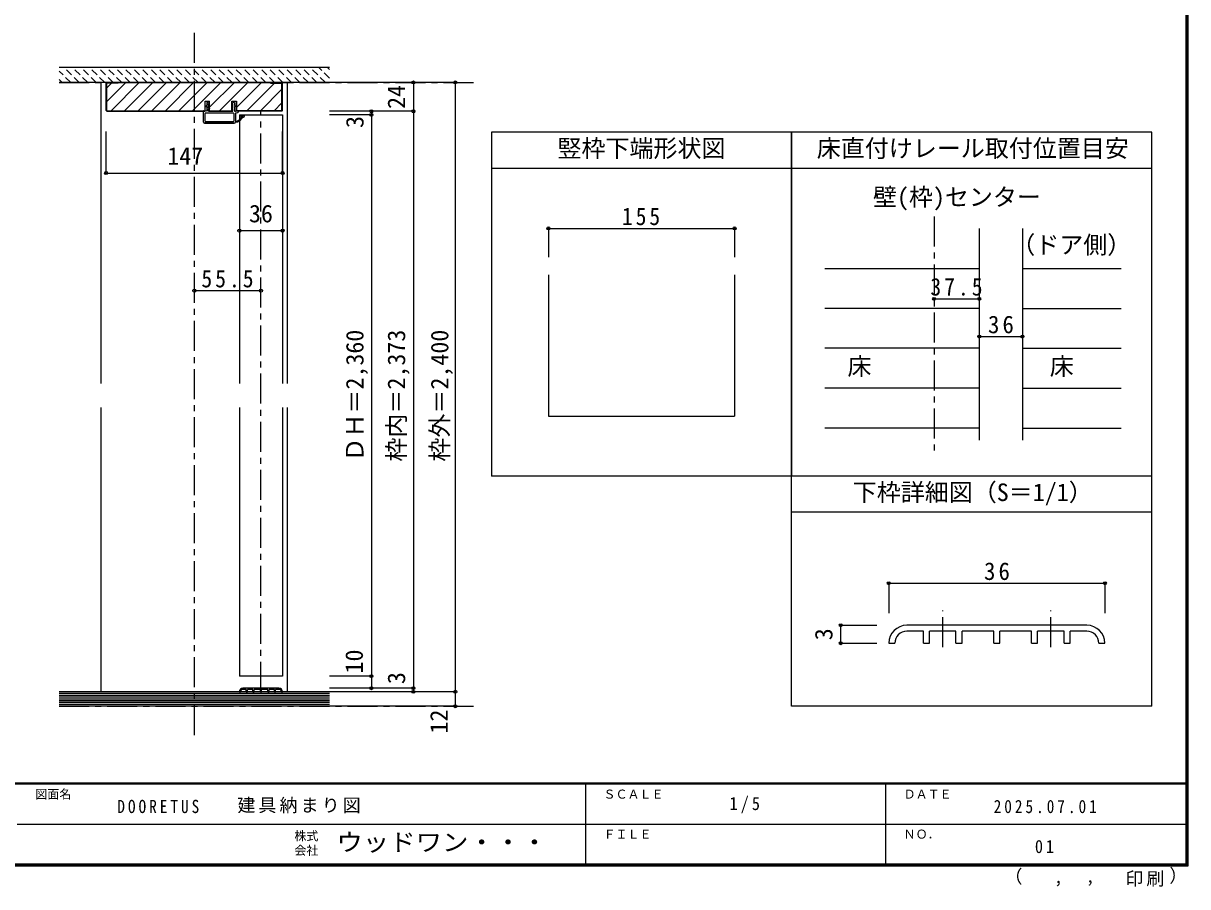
# Model space of a CAD drawing. Units: millimetres at full size, sheet at 1:5, with parts at other scales. Extents: x -973 to 977, y -718 to 696.
# Drawn here: x 7 to 977, y -718 to 1 of the extents above; entities that cross this region are included whole.
import ezdxf
from ezdxf.enums import TextEntityAlignment as Align

# ---------------------------------------------------------------- set-up
doc = ezdxf.new("R2010")
doc.units = ezdxf.units.MM
doc.header["$LTSCALE"] = 5
doc.header["$PDMODE"] = 32
doc.header["$PDSIZE"] = 2.5
doc.linetypes.add('CHAIN1', pattern=[8, 5, -1, 1, -1])
doc.linetypes.add('DASHED1', pattern=[1.8, 1.2, -0.6])
for name, color, linetype in [('0-0_補助線', 7, 'Continuous'), ('0-1_通り芯', 4, 'CHAIN1'), ('0-3_仕上げ', 7, 'Continuous'), ('0-4_枠', 3, 'Continuous'), ('0-6_扉', 6, 'Continuous'), ('0-7_金物', 7, 'Continuous'), ('0-A_文字', 3, 'Continuous'), ('0-B_寸法', 4, 'Continuous'), ('0-C_ハッチ', 4, 'DASHED1'), ('7-7_金物', 7, 'Continuous'), ('7-B_寸法', 4, 'Continuous'), ('F-0_補助線', 7, 'Continuous'), ('F-1_枠', 6, 'Continuous'), ('F-A_文字', 7, 'Continuous')]:
    doc.layers.add(name, color=color, linetype=linetype)
doc.styles.add('ＭＳ ゴシック', font='')
doc.styles.get('ＭＳ ゴシック').set_extended_font_data('MS Gothic')

# ---------------------------------------------------------------- blocks, each defined once
blk = doc.blocks.new('2')
at = {"layer": '0-0_補助線'}
for p, q in [((-9.846, -9.622), (-9.846, 15.078)), ((-8.846, 16.078), (0.354, 16.078)), ((-8.846, 15.878), (0.637, 15.878)), ((-8.446, 14.378), (-8.446, -8.922)), ((-8.146, 14.678), (-1.546, 14.678)), ((-1.246, 14.378), (-1.246, -8.922)), ((0.154, 11.653), (2.154, 11.653)), ((0.154, 11.653), (0.154, -8.497)), ((2.154, 10.953), (2.154, 11.653)), ((3.154, 11.653), (2.512, 10.83)), ((3.154, 11.653), (6.154, 11.653)), ((4.154, 13.753), (4.154, 13.053)), ((5.154, 13.053), (4.512, 13.876)), ((7.154, 13.053), (5.154, 13.053)), ((6.154, 10.953), (6.154, 11.653)), ((7.558, 12.258), (6.516, 10.835)), ((-1.546, -9.222), (-8.146, -9.222)), ((0.154, -8.497), (2.154, -8.497)), ((2.154, -7.797), (2.154, -8.497)), ((3.154, -8.497), (2.512, -7.674)), ((3.154, -8.497), (6.154, -8.497)), ((6.154, -7.797), (6.154, -8.497)), ((7.558, -9.101), (6.516, -7.679)), ((-1.48, -10.622), (-8.846, -10.622)), ((-1.189, -10.85), (-0.732, -12.694)), ((0.354, -12.922), (-0.441, -12.922)), ((4.154, -9.897), (0.154, -9.897)), ((0.154, -9.897), (0.154, -10.622)), ((0.154, -10.622), (0.645, -12.548)), ((4.154, -10.597), (4.154, -9.897)), ((5.154, -9.897), (4.512, -10.72)), ((7.154, -9.897), (5.154, -9.897))]:
    blk.add_line(p, q, dxfattribs=at)
for points in [[(-9.646, 15.078), (-9.646, -9.622), (-9.846, -9.622)], [(4.154, 13.053), (0.154, 13.053), (0.649, 15.723)]]:
    blk.add_lwpolyline(points, dxfattribs=at)
for centre, radius, start, end in [((-8.846, 15.078), 1, 90, 180), ((-8.846, 15.078), 0.8, 90, 180), ((-8.146, 14.378), 0.3, 90, 180), ((-1.546, 14.378), 0.3, 0, 90), ((0.354, 15.778), 0.3, 349.49875, 90), ((2.354, 10.953), 0.2, 180, 322.03043), ((4.354, 13.753), 0.2, 37.96957, 180), ((6.354, 10.953), 0.2, 180, 323.78053), ((7.154, 12.553), 0.5, 323.78053, 90), ((-8.846, -9.622), 1, 180, 270), ((-8.146, -8.922), 0.3, 180, 270), ((-1.546, -8.922), 0.3, 270, 0), ((2.354, -7.797), 0.2, 37.96957, 180), ((6.354, -7.797), 0.2, 36.21947, 180), ((7.154, -9.397), 0.5, 270, 36.21947), ((-2.846, -10.72), 6, 179.06153, 259.29815), ((-2.846, -10.72), 5.3, 178.93757, 259.29815), ((-3.896, -16.272), 0.35, 259.29815, 79.29815), ((-1.48, -10.922), 0.3, 13.9282, 90), ((-0.441, -12.622), 0.3, 193.9282, 270), ((0.354, -12.622), 0.3, 270, 14.29438), ((4.354, -10.597), 0.2, 180, 322.03043)]:
    blk.add_arc(centre, radius, start, end, dxfattribs=at)
blk.add_point((-3.896, -16.622), dxfattribs=at)

msp = doc.modelspace()

# ---------------------------------------------------------------- linework, layer by layer
at = {"layer": '0-1_通り芯'}
for p, q in [((149.153, -591.633), (149.153, -2.5)), ((36.653, -48), (384.01, -48)), ((204.653, -555.5), (204.653, -72)), ((765.434, -159.5), (765.434, -356.007)), ((36.653, -567.5), (384.01, -567.5))]:
    msp.add_line(p, q, dxfattribs=at)
at = {"layer": '0-3_仕上げ', "color": 4}
for p, q in [((674.458, -202.801), (802.934, -202.801)), ((838.934, -202.801), (921.102, -202.801)), ((802.934, -236.103), (674.458, -236.103)), ((838.934, -236.103), (921.102, -236.103)), ((802.934, -269.404), (674.458, -269.404)), ((838.934, -269.404), (921.102, -269.404)), ((802.934, -302.706), (674.458, -302.706)), ((838.934, -302.706), (921.102, -302.706)), ((802.934, -336.007), (674.458, -336.007)), ((838.934, -336.007), (921.102, -336.007))]:
    msp.add_line(p, q, dxfattribs=at)
at = {"layer": '0-3_仕上げ', "color": 2}
for p, q in [((261.653, -555.5), (36.653, -555.5)), ((261.653, -567.5), (36.653, -567.5))]:
    msp.add_line(p, q, dxfattribs=at)
at = {"layer": '0-3_仕上げ'}
for p, q in [((261.653, -557), (36.653, -557)), ((261.653, -558.5), (36.653, -558.5)), ((261.653, -560), (36.653, -560)), ((261.653, -561.5), (36.653, -561.5)), ((261.653, -563), (36.653, -563)), ((261.653, -564.5), (36.653, -564.5)), ((261.653, -566), (36.653, -566))]:
    msp.add_line(p, q, dxfattribs=at)
at = {"layer": '0-4_枠', "color": 4}
for p, q in [((75.653, -48), (71.653, -48)), ((71.653, -298.75), (71.653, -48)), ((222.653, -48), (226.653, -48)), ((226.653, -298.75), (226.653, -48)), ((71.653, -555.5), (71.653, -318.75)), ((226.653, -555.5), (226.653, -318.75))]:
    msp.add_line(p, q, dxfattribs=at)
at = {"layer": '0-4_枠'}
for p, q in [((75.653, -48), (222.653, -48)), ((76.153, -71.086), (76.153, -48.5)), ((85.653, -48.5), (76.153, -48.5)), ((85.653, -48), (85.653, -48.5)), ((212.653, -48.5), (212.653, -48)), ((212.653, -48.5), (222.153, -48.5)), ((222.153, -71.086), (222.153, -48.5)), ((158.153, -63.5), (161.853, -63.5)), ((158.153, -72), (158.153, -63.5)), ((161.853, -72), (161.853, -63.5)), ((180.453, -63.5), (184.153, -63.5)), ((180.453, -72), (180.453, -63.5)), ((184.153, -72), (184.153, -63.5)), ((76.567, -71.5), (76.153, -71.086)), ((76.36, -72), (158.153, -72)), ((76.567, -71.5), (158.153, -71.5)), ((161.853, -71.5), (180.453, -71.5)), ((161.853, -72), (180.453, -72)), ((221.739, -71.5), (184.153, -71.5)), ((221.946, -72), (184.153, -72)), ((221.739, -71.5), (222.153, -71.086)), ((802.934, -169.5), (802.934, -346.007)), ((838.934, -169.5), (838.934, -346.007))]:
    msp.add_line(p, q, dxfattribs=at)
for points in [[(76.36, -72), (75.653, -71.293), (75.653, -48)], [(221.946, -72), (222.653, -71.293), (222.653, -48)]]:
    msp.add_lwpolyline(points, dxfattribs=at)
at = {"layer": '0-6_扉'}
for p, q in [((186.653, -75), (222.653, -75)), ((186.653, -75), (186.653, -298.75)), ((222.653, -75), (222.653, -298.75)), ((186.653, -318.75), (186.653, -542.5)), ((222.653, -318.75), (222.653, -542.5)), ((222.653, -542.5), (186.653, -542.5))]:
    msp.add_line(p, q, dxfattribs=at)
at = {"layer": '0-7_金物'}
for p, q in [((219.653, -552.5), (189.653, -552.5)), ((186.653, -555.5), (187.653, -555.5)), ((192.453, -553.5), (189.653, -553.5)), ((192.453, -555.5), (192.453, -553.5)), ((192.453, -555.5), (193.453, -555.5)), ((197.853, -553.5), (193.453, -553.5)), ((193.453, -555.5), (193.453, -553.5)), ((197.853, -555.5), (197.853, -553.5)), ((197.853, -555.5), (198.853, -555.5)), ((204.153, -553.5), (198.853, -553.5)), ((198.853, -555.5), (198.853, -553.5)), ((204.153, -555.5), (204.153, -553.5)), ((204.153, -555.5), (205.153, -555.5)), ((210.453, -553.5), (205.153, -553.5)), ((205.153, -555.5), (205.153, -553.5)), ((210.453, -555.5), (210.453, -553.5)), ((210.453, -555.5), (211.453, -555.5)), ((215.853, -553.5), (211.453, -553.5)), ((211.453, -555.5), (211.453, -553.5)), ((215.853, -555.5), (215.853, -553.5)), ((215.853, -555.5), (216.853, -555.5)), ((219.653, -553.5), (216.853, -553.5)), ((216.853, -555.5), (216.853, -553.5)), ((221.653, -555.5), (222.653, -555.5))]:
    msp.add_line(p, q, dxfattribs=at)
for centre, radius, start, end in [((189.653, -555.5), 3, 90, 180), ((219.653, -555.5), 3, 0, 90), ((189.653, -555.5), 2, 90, 180), ((219.653, -555.5), 2, 0, 90)]:
    msp.add_arc(centre, radius, start, end, dxfattribs=at)
at = {"layer": '0-A_文字'}
for p, q in [((646.639, -89.5), (396.639, -89.5)), ((396.639, -89.5), (396.639, -376.007)), ((646.639, -567.5), (646.639, -89.5)), ((946.639, -89.5), (646.639, -89.5)), ((646.639, -89.5), (646.639, -376.007)), ((946.639, -567.5), (946.639, -89.5)), ((646.639, -119.5), (396.639, -119.5)), ((946.639, -119.5), (646.639, -119.5)), ((444.139, -208.227), (444.139, -326.007)), ((599.139, -208.227), (599.139, -326.007)), ((444.139, -326.007), (599.139, -326.007)), ((646.639, -376.007), (396.639, -376.007)), ((946.639, -376.007), (646.639, -376.007)), ((946.639, -406.007), (646.639, -406.007)), ((946.639, -567.5), (646.639, -567.5))]:
    msp.add_line(p, q, dxfattribs=at)
at = {"layer": '0-A_文字', "color": 4}
for p, q in [((444.139, -169.5), (599.139, -169.5)), ((444.139, -169.5), (444.139, -193.49)), ((599.139, -169.5), (599.139, -193.49))]:
    msp.add_line(p, q, dxfattribs=at)
at = {"layer": '0-A_文字', "color": 7}
for p in [(444.139, -169.5), (599.139, -169.5)]:
    msp.add_point(p, dxfattribs=at)
at = {"layer": '0-B_寸法', "color": 2}
for p, q in [((261.653, -35.5), (36.653, -35.5)), ((261.653, -48), (36.653, -48))]:
    msp.add_line(p, q, dxfattribs=at)
at = {"layer": '0-B_寸法', "linetype": 'DASHED1'}
for p, q in [((46.182, -48), (36.653, -38.471)), ((53.253, -48), (40.753, -35.5)), ((60.324, -48), (47.824, -35.5)), ((67.395, -48), (54.895, -35.5)), ((74.466, -48), (61.966, -35.5)), ((81.537, -48), (69.037, -35.5)), ((88.608, -48), (76.108, -35.5)), ((95.679, -48), (83.179, -35.5)), ((102.75, -48), (90.25, -35.5)), ((109.822, -48), (97.322, -35.5)), ((116.893, -48), (104.393, -35.5)), ((123.964, -48), (111.464, -35.5)), ((131.035, -48), (118.535, -35.5)), ((138.106, -48), (125.606, -35.5)), ((145.177, -48), (132.677, -35.5)), ((152.248, -48), (139.748, -35.5)), ((159.319, -48), (146.819, -35.5)), ((166.39, -48), (153.89, -35.5)), ((173.461, -48), (160.961, -35.5)), ((180.532, -48), (168.032, -35.5)), ((187.603, -48), (175.103, -35.5)), ((194.674, -48), (182.174, -35.5)), ((201.745, -48), (189.245, -35.5)), ((208.816, -48), (196.316, -35.5)), ((215.888, -48), (203.388, -35.5)), ((222.959, -48), (210.459, -35.5)), ((230.03, -48), (217.53, -35.5)), ((237.101, -48), (224.601, -35.5)), ((244.172, -48), (231.672, -35.5)), ((251.243, -48), (238.743, -35.5)), ((258.314, -48), (245.814, -35.5)), ((261.653, -44.268), (252.885, -35.5)), ((261.653, -37.197), (259.956, -35.5)), ((39.111, -48), (36.653, -45.542))]:
    msp.add_line(p, q, dxfattribs=at)
at = {"layer": '0-B_寸法'}
for p, q in [((366.51, -48), (261.653, -48)), ((331.653, -48), (331.653, -552.5)), ((366.51, -48), (366.51, -567.5)), ((331.653, -72), (261.653, -72)), ((296.653, -75), (261.653, -75)), ((296.653, -72), (296.653, -552.5)), ((75.653, -123.422), (75.653, -88.9)), ((186.653, -171.382), (222.653, -171.382)), ((149.153, -221.382), (204.653, -221.382)), ((765.434, -228.19), (802.934, -228.19)), ((802.934, -259.575), (838.934, -259.575)), ((296.653, -542.5), (261.653, -542.5)), ((331.653, -552.5), (261.653, -552.5)), ((331.653, -555.5), (331.653, -552.5)), ((366.51, -555.5), (261.653, -555.5)), ((331.653, -555.5), (261.653, -555.5)), ((366.51, -567.5), (261.653, -567.5))]:
    msp.add_line(p, q, dxfattribs=at)
at = {"layer": '0-B_寸法', "color": 3}
for p, q in [((158.153, -63.5), (161.853, -63.5)), ((158.153, -72), (158.153, -63.5)), ((161.853, -72), (161.853, -63.5)), ((180.453, -72), (180.453, -63.5)), ((161.853, -71.5), (180.453, -71.5)), ((161.853, -72), (180.453, -72))]:
    msp.add_line(p, q, dxfattribs=at)
msp.add_lwpolyline([(180.453, -63.5), (184.153, -63.5), (184.153, -72)], dxfattribs=at)
at = {"layer": '0-B_寸法'}
msp.add_lwpolyline([(75.653, -123.422), (222.653, -123.422), (222.653, -88.9)], dxfattribs=at)
at = {"layer": '0-B_寸法', "color": 7}
for p in [(331.653, -48), (366.51, -48), (296.653, -72), (296.653, -75), (331.653, -72), (75.653, -123.422), (222.653, -123.422), (186.653, -171.382), (222.653, -171.382), (149.153, -221.382), (204.653, -221.382), (765.434, -228.19), (802.934, -228.19), (802.934, -259.575), (838.934, -259.575), (296.653, -542.5), (296.653, -552.5), (331.653, -552.5), (331.653, -555.5), (366.51, -555.5), (366.51, -567.5)]:
    msp.add_point(p, dxfattribs=at)
at = {"layer": '0-C_ハッチ', "linetype": 'Continuous'}
for p, q in [((76.153, -63.806), (91.959, -48)), ((76.153, -52.492), (80.145, -48.5)), ((79.773, -71.5), (103.273, -48)), ((91.086, -71.5), (114.586, -48)), ((102.4, -71.5), (125.9, -48)), ((113.714, -71.5), (137.214, -48)), ((125.028, -71.5), (148.528, -48)), ((136.341, -71.5), (159.841, -48)), ((155.655, -63.5), (171.155, -48)), ((161.853, -68.616), (182.469, -48)), ((174.518, -67.265), (193.783, -48)), ((184.153, -68.943), (205.096, -48)), ((192.91, -71.5), (215.91, -48.5)), ((204.224, -71.5), (222.153, -53.571)), ((147.655, -71.5), (155.655, -63.5)), ((170.283, -71.371), (174.453, -67.2)), ((215.537, -71.5), (222.153, -64.885))]:
    msp.add_line(p, q, dxfattribs=at)
at = {"layer": '7-7_金物', "color": 4, "linetype": 'CHAIN1'}
for p, q in [((772.63, -518.365), (772.63, -487.834)), ((862.63, -518.365), (862.63, -487.834))]:
    msp.add_line(p, q, dxfattribs=at)
at = {"layer": '7-7_金物'}
for p, q in [((892.63, -500.065), (742.63, -500.065)), ((756.63, -505.065), (742.63, -505.065)), ((756.63, -515.065), (756.63, -505.065)), ((783.63, -505.065), (761.63, -505.065)), ((761.63, -515.065), (761.63, -505.065)), ((783.63, -515.065), (783.63, -505.065)), ((815.13, -505.065), (788.63, -505.065)), ((788.63, -515.065), (788.63, -505.065)), ((815.13, -515.065), (815.13, -505.065)), ((846.63, -505.065), (820.13, -505.065)), ((820.13, -515.065), (820.13, -505.065)), ((846.63, -515.065), (846.63, -505.065)), ((873.63, -505.065), (851.63, -505.065)), ((851.63, -515.065), (851.63, -505.065)), ((873.63, -515.065), (873.63, -505.065)), ((892.63, -505.065), (878.63, -505.065)), ((878.63, -515.065), (878.63, -505.065)), ((727.63, -515.065), (732.63, -515.065)), ((756.63, -515.065), (761.63, -515.065)), ((783.63, -515.065), (788.63, -515.065)), ((815.13, -515.065), (820.13, -515.065)), ((846.63, -515.065), (851.63, -515.065)), ((873.63, -515.065), (878.63, -515.065)), ((902.63, -515.065), (907.63, -515.065))]:
    msp.add_line(p, q, dxfattribs=at)
for centre, radius, start, end in [((742.63, -515.065), 15, 90, 180), ((892.63, -515.065), 15, 0, 90), ((742.63, -515.065), 10, 90, 180), ((892.63, -515.065), 10, 0, 90)]:
    msp.add_arc(centre, radius, start, end, dxfattribs=at)
at = {"layer": '7-B_寸法'}
for p, q in [((727.63, -465.065), (727.63, -490.065)), ((727.63, -465.065), (907.63, -465.065)), ((907.63, -465.065), (907.63, -490.065)), ((687.63, -500.065), (717.63, -500.065)), ((687.63, -515.065), (687.63, -500.065)), ((687.63, -515.065), (717.63, -515.065))]:
    msp.add_line(p, q, dxfattribs=at)
at = {"layer": '7-B_寸法', "color": 7}
for p in [(727.63, -465.065), (907.63, -465.065), (687.63, -500.065), (687.63, -515.065)]:
    msp.add_point(p, dxfattribs=at)
at = {"layer": 'F-1_枠'}
for p, q in [((974.986, 695.833), (974.986, -700.833)), ((975.82, 695.833), (975.82, -700.833)), ((976.653, 695.833), (976.653, -700.833)), ((976.653, -631.667), (-973.347, -631.667)), ((976.653, -632.5), (-973.347, -632.5)), ((474.986, -632.5), (474.986, -699.167)), ((724.986, -632.5), (724.986, -699.167)), ((1.653, -665.833), (974.986, -665.834)), ((976.653, -699.167), (-973.347, -699.167)), ((976.653, -700), (-973.347, -700)), ((976.653, -700.833), (-973.347, -700.833))]:
    msp.add_line(p, q, dxfattribs=at)

# ---------------------------------------------------------------- block references
at = {"layer": '0-B_寸法', "rotation": 90}
msp.add_blockref('2', (172.731, -72.154), dxfattribs=at)

# ---------------------------------------------------------------- texts
at = {"layer": '0-A_文字', "color": 7, "style": 'ＭＳ ゴシック'}
for s, p in [('竪枠下端形状図', (451.639, -114.5)), ('床直付けレール取付位置目安', (667.63, -114.5)), ('壁(枠)センター', (714.458, -155.091)), ('（ドア側）', (829.689, -194.895)), ('床', (693.208, -296.055)), ('床', (861.708, -296.055)), ('下枠詳細図（S＝1/1）', (697.63, -401.007))]:
    msp.add_text(s, height=14.66, dxfattribs=at).set_placement(p, align=Align.BOTTOM_LEFT)
at = {"layer": '0-A_文字', "color": 7, "insert": (505.389, -167), "char_height": 14.66, "attachment_point": 7, "style": 'ＭＳ ゴシック'}
msp.add_mtext('\\T1.27;\\W0.9;155', dxfattribs=at)
at = {"layer": '0-B_寸法', "color": 7, "style": 'ＭＳ ゴシック'}
for s, p in [('24', (329.153, -70)), ('3', (294.49, -85.885)), ('ＤＨ＝2,360', (294.473, -363.75)), ('枠内＝2,373', (329.153, -363.75)), ('枠外＝2,400', (365.167, -363.75)), ('10', (293.944, -540.215)), ('3', (329.153, -549.056)), ('12', (364.594, -590.263))]:
    msp.add_text(s, height=14.66, rotation=90, dxfattribs=at).set_placement(p, align=Align.BOTTOM_LEFT)
for s, p in [('147', (126.653, -120.922)), ('36', (194.653, -168.882))]:
    msp.add_text(s, height=14.66, dxfattribs=at).set_placement(p, align=Align.BOTTOM_LEFT)
at = {"layer": '0-B_寸法', "color": 7, "char_height": 14.66, "attachment_point": 7, "style": 'ＭＳ ゴシック'}
for s, insert in [('\\T1.28;\\W0.9;55.5', (155.028, -218.882)), ('\\T1.28;\\W0.9;37.5', (762.309, -225.69)), ('\\T1.27;\\W0.95;36', (810.309, -257.075))]:
    msp.add_mtext(s, dxfattribs=dict(at, insert=insert))
at = {"layer": '7-B_寸法', "color": 7, "style": 'ＭＳ ゴシック'}
msp.add_text('3', height=14.66, rotation=90, dxfattribs=at).set_placement((685.13, -512.565), align=Align.BOTTOM_LEFT)
at = {"layer": '7-B_寸法', "color": 7, "insert": (807.005, -462.565), "char_height": 14.66, "attachment_point": 7, "style": 'ＭＳ ゴシック'}
msp.add_mtext('\\T1.27;\\W0.95;36', dxfattribs=at)
at = {"layer": 'F-0_補助線', "char_height": 11, "attachment_point": 7, "style": 'ＭＳ ゴシック'}
for s, insert in [('\\T1.39;\\W0.85;DOORETUS', (84.986, -656.667)), ('\\T1.17;建具納まり図', (184.986, -656.667))]:
    msp.add_mtext(s, dxfattribs=dict(at, insert=insert))
at = {"layer": 'F-A_文字', "style": 'ＭＳ ゴシック'}
for s, height, p in [('図面名', 7.331, (16.653, -646.667)), ('ＳＣＡＬＥ', 7.331, (489.986, -646.667)), ('ＤＡＴＥ', 7.331, (739.986, -646.667)), ('株式', 7.331, (232.486, -681.5)), ('ＦＩＬＥ', 7.331, (489.986, -680)), ('ＮＯ．', 7.331, (739.986, -680.001)), ('会社', 7.331, (232.486, -693.5)), ('（', 11, (823.992, -718.052)), ('）', 11, (961.387, -717.355)), (',', 11, (865.199, -718.052)), (',', 11, (891.686, -717.588))]:
    msp.add_text(s, height=height, dxfattribs=at).set_placement(p, align=Align.BOTTOM_LEFT)
at = {"layer": 'F-A_文字', "style": 'ＭＳ ゴシック', "width": 1.1}
msp.add_text('ウッドワン・・・', height=14.66, dxfattribs=at).set_placement((267.486, -692.5), align=Align.BOTTOM_LEFT)
at = {"layer": 'F-A_文字', "char_height": 11, "attachment_point": 7, "style": 'ＭＳ ゴシック'}
for s, insert in [('\\T1.38;\\W0.9;1/5', (594.986, -656.667)), ('\\T1.39;\\W0.85;2025.07.01', (814.986, -656.667)), ('\\T1.36;\\W0.9;01', (849.361, -690.001)), ('\\T1.17;印刷', (924.678, -717.82))]:
    msp.add_mtext(s, dxfattribs=dict(at, insert=insert))

doc.saveas('drawing.dxf')
